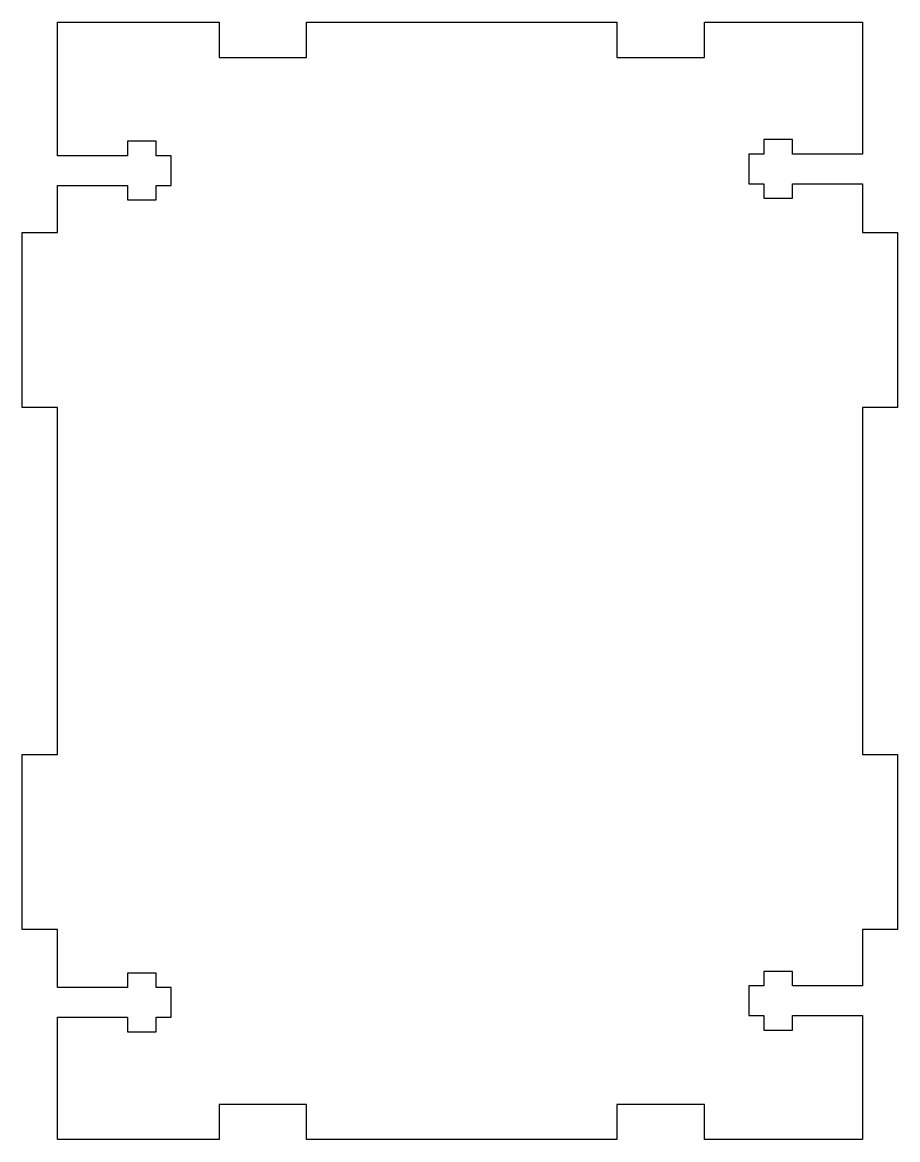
# Model space of a CAD drawing. Header units: millimetres. Extents: x -55 to 45, y -64 to 64.
import ezdxf

# ---------------------------------------------------------------- set-up
doc = ezdxf.new("R2010")
doc.units = ezdxf.units.MM
doc.layers.get('0').update_dxf_attribs({"linetype": 'CONTINUOUS'})

msp = doc.modelspace()

# ---------------------------------------------------------------- linework, layer by layer
msp.add_lwpolyline([(41.22, -46.11), (33.22, -46.11), (33.22, -44.46), (29.92, -44.46), (29.92, -46.11), (28.22, -46.11), (28.22, -49.51), (29.92, -49.51), (29.92, -51.16), (33.22, -51.16), (33.22, -49.51), (41.22, -49.51), (41.22, -63.68), (23.14, -63.68), (23.14, -59.68), (13.14, -59.68), (13.14, -63.68), (-22.3, -63.68), (-22.3, -59.68), (-32.3, -59.68), (-32.3, -63.68), (-50.78, -63.68), (-50.78, -49.71), (-42.78, -49.71), (-42.78, -51.36), (-39.48, -51.36), (-39.48, -49.71), (-37.78, -49.71), (-37.78, -46.31), (-39.48, -46.31), (-39.48, -44.66), (-42.78, -44.66), (-42.78, -46.31), (-50.78, -46.31), (-50.78, -39.68), (-54.78, -39.68), (-54.78, -19.68), (-50.78, -19.68), (-50.78, 19.93), (-54.78, 19.93), (-54.78, 39.93), (-50.78, 39.93), (-50.78, 45.29), (-42.78, 45.29), (-42.78, 43.64), (-39.48, 43.64), (-39.48, 45.29), (-37.78, 45.29), (-37.78, 48.69), (-39.48, 48.69), (-39.48, 50.34), (-42.78, 50.34), (-42.78, 48.69), (-50.78, 48.69), (-50.78, 63.93), (-32.3, 63.93), (-32.3, 59.93), (-22.3, 59.93), (-22.3, 63.93), (13.14, 63.93), (13.14, 59.93), (23.14, 59.93), (23.14, 63.93), (41.22, 63.93), (41.22, 48.89), (33.22, 48.89), (33.22, 50.54), (29.92, 50.54), (29.92, 48.89), (28.22, 48.89), (28.22, 45.49), (29.92, 45.49), (29.92, 43.84), (33.22, 43.84), (33.22, 45.49), (41.22, 45.49), (41.22, 39.93), (45.22, 39.93), (45.22, 19.93), (41.22, 19.93), (41.22, -19.68), (45.22, -19.68), (45.22, -39.68), (41.22, -39.68)], close=True)

doc.saveas('drawing.dxf')
